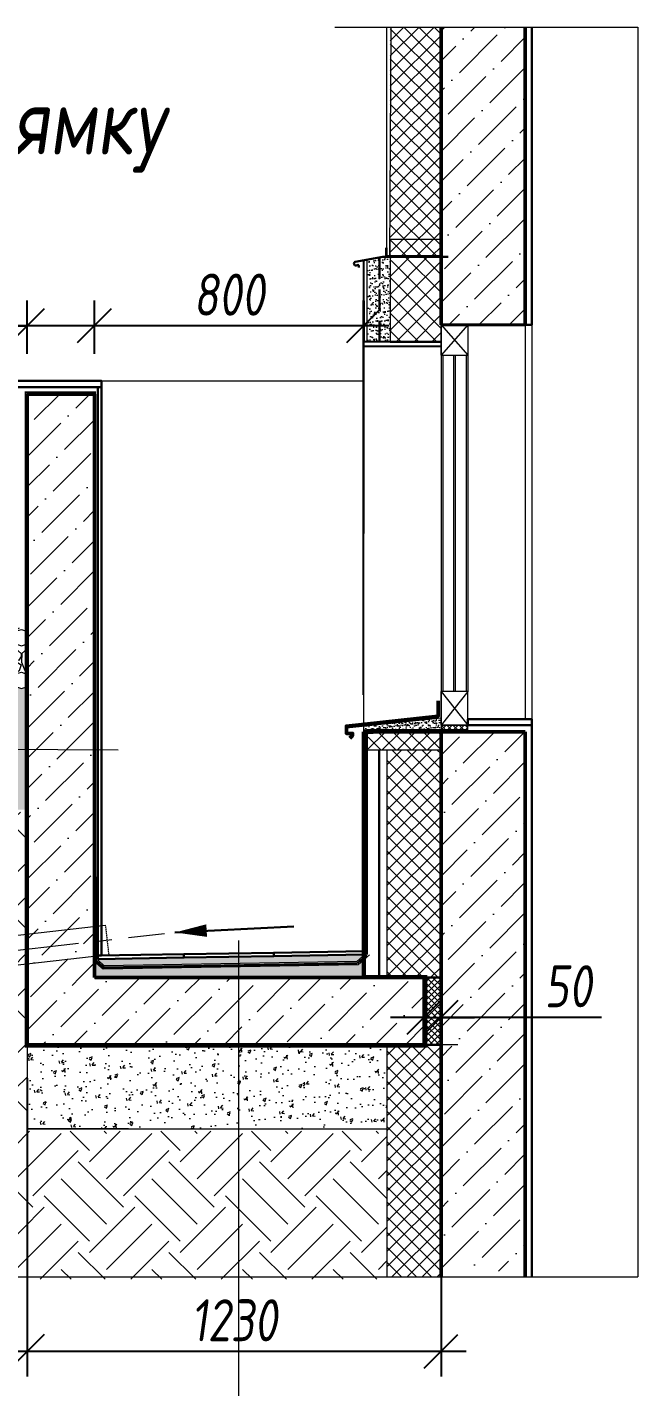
# Model space of a CAD drawing. Header units: millimetres. Extents: x -4447806 to 13389969, y -2188499 to 852203.
# Drawn here: x 3628124 to 3629940, y -650143 to -646098 of the extents above; entities that cross this region are included whole.
import ezdxf
from ezdxf import colors
from ezdxf.entities.mleader import LeaderData, LeaderLine
from ezdxf.math import Vec2, Vec3

# ---------------------------------------------------------------- set-up
doc = ezdxf.new("R2010")
doc.units = ezdxf.units.MM
for name, pattern in [('CENTER', [2, 1.25, -0.25, 0.25, -0.25]), ('DASHED', [19.05, 12.7, -6.35]), ('HIDDEN', [6, 4, -2]), ('HIDDEN2', [4.7625, 3.175, -1.5875])]:
    doc.linetypes.add(name, pattern=pattern)
for name, color, linetype, lineweight in [('+АР_Стены внутренние', 250, 'Continuous', 18), ('_Гранит', 5, 'Continuous', 9), ('uchastok_Ном_пера__1', 7, 'Continuous', 13), ('А-Гидроизоляция', 152, 'Continuous', 5), ('А-отделка', 154, 'Continuous', 13), ('А-слив', 4, 'Continuous', 9), ('А-утеплитель', 63, 'Continuous', 5), ('А-Штрих_стяжка', 8, 'Continuous', 9), ('АР_ЖБ', 251, 'Continuous', 50), ('АР_ЖБ стены', 250, 'Continuous', 50), ('АР_Лестница', 7, 'Continuous', 30), ('АР_Лестницы', 250, 'Continuous', 15), ('АР_Навесной фасад', 147, 'Continuous', 5), ('АР_Оси', 195, 'Continuous', 9), ('АР_Оси_Разм', 7, 'Continuous', 15), ('АР_Перегородки кирпич', 244, 'Continuous', 30), ('АР_Размеры', 175, 'Continuous', 9), ('АР_Текст', 250, 'Continuous', 5), ('АР_Тонкие', 250, 'Continuous', 5), ('АР_Утеплитель', 250, 'Continuous', 9), ('АР_Штриховка', 252, 'Continuous', 0), ('АР_Штриховка монолит', 250, 'Continuous', 9), ('АР_Штукатурка', 155, 'Continuous', 30), ('МОНОЛИТ', 7, 'Continuous', 40), ('Нвдписи', 164, 'Continuous', 18), ('Окна', 153, 'Continuous', 9), ('Стены', 140, 'Continuous', 40), ('Штриховка монолита', 252, 'Continuous', 5)]:
    doc.layers.add(name, color=color, linetype=linetype, lineweight=lineweight)
for name, color, linetype in [('PROFILE', 7, 'Continuous'), ('UTEPLITEL', 30, 'Continuous'), ('АР_Фасад', 251, 'Continuous')]:
    doc.layers.add(name, color=color, linetype=linetype)
doc.styles.add('GOST 2.304', font='CS_Gost2304.shx')
doc.styles.add('Архитект', font='isocpeur.ttf', dxfattribs={"width": 0.8, "oblique": 8})
doc.styles.add('Архитектурный размер', font='isocpeur.ttf', dxfattribs={"width": 0.8, "oblique": 8})
doc.dimstyles.new('KK 100', dxfattribs={"dimscale": 100, "dimtxt": 3, "dimasz": 2, "dimexe": 1.5, "dimexo": 2, "dimtad": 1, "dimdec": 0, "dimtxsty": 'GOST 2.304', "dimblk": 'OBLIQUE', "dimcen": 2.5, "dimdle": 1.5, "dimadec": 0, "dimazin": 0, "dimtfac": 1, "dimtdec": 0, "dimtmove": 0, "dimatfit": 3, "dimarcsym": 0})
pattern_1 = [(45, (-1487075.815, -1453938.936), (33.67596045, 123.4785217), [158.75, -31.75, 0, -31.75])]
pattern_2 = [(45, (3413692.935, -452360.825), (33.67596, 123.478522), [158.75, -31.75, 0, -31.75])]

# ---------------------------------------------------------------- blocks, each defined once
blk = doc.blocks.new('_Oblique')
at = {"color": 0, "linetype": 'ByBlock', "lineweight": -2}
blk.add_line((-0.5, -0.5), (0.5, 0.5), dxfattribs=at)
blk = doc.blocks.new('*D1020')
at = {"layer": 'Defpoints', "color": 0, "lineweight": 5, "transparency": 16777216}
for p in [(3629304.6, -649043.7, 80391.6), (3629354.9, -649043.7, 80391.6), (3629354.9, -649043.7)]:
    blk.add_point(p, dxfattribs=at)
at = {"layer": 'АР_Оси_Разм', "color": 0, "lineweight": -2, "transparency": 16777216}
for p, q in [((3629304.6, -648943.7), (3629304.6, -648968.7)), ((3629354.9, -648943.7), (3629354.9, -648968.7)), ((3629304.6, -649043.7), (3629204.6, -649043.7)), ((3629304.6, -649043.7), (3629354.9, -649043.7)), ((3629304.6, -649043.7), (3629354.9, -649043.7)), ((3629354.9, -649043.7), (3629454.9, -649043.7)), ((3629831.9, -649043.7), (3629354.9, -649043.7))]:
    blk.add_line(p, q, dxfattribs=at)
at = {"layer": 'АР_Оси_Разм', "color": 0, "lineweight": -2, "transparency": 16777216, "xscale": 100, "yscale": 100, "zscale": 100}
blk.add_blockref('_Oblique', (3629304.6, -649043.7), dxfattribs=at)
at = {"layer": 'АР_Оси_Разм', "color": 0, "lineweight": -2, "transparency": 16777216, "xscale": 100, "yscale": 100, "zscale": 100, "rotation": 180}
blk.add_blockref('_Oblique', (3629354.9, -649043.7), dxfattribs=at)
at = {"layer": 'АР_Оси_Разм', "color": 0, "lineweight": 9, "transparency": 16777216, "insert": (3629733.1, -648951.2), "char_height": 125, "attachment_point": 5, "style": 'Архитектурный размер', "bg_fill": 3, "box_fill_scale": 1.1, "bg_fill_color": 256, "bg_fill_true_color": 13158600, "bg_fill_transparency": 0}
blk.add_mtext('50', dxfattribs=at)
blk = doc.blocks.new('*D1021')
at = {"layer": 'Defpoints', "color": 0, "lineweight": 5, "transparency": 16777216}
for p in [(3628124.4, -649125, 80391.6), (3629354.9, -649228.4, 80816.8), (3628124.4, -650037.6)]:
    blk.add_point(p, dxfattribs=at)
at = {"layer": 'АР_Оси_Разм', "color": 0, "lineweight": -2, "transparency": 16777216}
for p, q in [((3628124.4, -649225), (3628124.4, -650112.6)), ((3629354.9, -649328.4), (3629354.9, -650112.6)), ((3629429.9, -650037.6), (3628049.4, -650037.6))]:
    blk.add_line(p, q, dxfattribs=at)
at = {"layer": 'АР_Оси_Разм', "color": 0, "lineweight": -2, "transparency": 16777216, "xscale": 100, "yscale": 100, "zscale": 100, "rotation": 180}
blk.add_blockref('_Oblique', (3628124.4, -650037.6), dxfattribs=at)
at = {"layer": 'АР_Оси_Разм', "color": 0, "lineweight": -2, "transparency": 16777216, "xscale": 100, "yscale": 100, "zscale": 100}
blk.add_blockref('_Oblique', (3629354.9, -650037.6), dxfattribs=at)
at = {"layer": 'АР_Оси_Разм', "color": 0, "lineweight": 9, "transparency": 16777216, "insert": (3628739.7, -649945.1), "char_height": 125, "attachment_point": 5, "style": 'Архитектурный размер', "bg_fill": 3, "box_fill_scale": 1.1, "bg_fill_color": 256, "bg_fill_true_color": 13158600, "bg_fill_transparency": 0}
blk.add_mtext('1230', dxfattribs=at)
blk = doc.blocks.new('*D1022')
at = {"layer": 'Defpoints', "color": 0, "lineweight": 5, "transparency": 16777216}
for p in [(3628324.4, -646986), (3628324.4, -647094.3, 80391.6), (3629124.9, -648184, 80391.6)]:
    blk.add_point(p, dxfattribs=at)
at = {"layer": 'АР_Оси_Разм', "color": 0, "lineweight": -2, "transparency": 16777216}
for p, q in [((3628324.4, -646994.3), (3628324.4, -646911)), ((3629124.9, -648084), (3629124.9, -646911)), ((3629199.9, -646986), (3628249.4, -646986))]:
    blk.add_line(p, q, dxfattribs=at)
at = {"layer": 'АР_Оси_Разм', "color": 0, "lineweight": -2, "transparency": 16777216, "xscale": 100, "yscale": 100, "zscale": 100, "rotation": 180}
blk.add_blockref('_Oblique', (3628324.4, -646986), dxfattribs=at)
at = {"layer": 'АР_Оси_Разм', "color": 0, "lineweight": -2, "transparency": 16777216, "xscale": 100, "yscale": 100, "zscale": 100}
blk.add_blockref('_Oblique', (3629124.9, -646986), dxfattribs=at)
at = {"layer": 'АР_Оси_Разм', "color": 0, "lineweight": 9, "transparency": 16777216, "insert": (3628724.7, -646893.5), "char_height": 125, "attachment_point": 5, "style": 'Архитектурный размер', "bg_fill": 3, "box_fill_scale": 1.1, "bg_fill_color": 256, "bg_fill_true_color": 13158600, "bg_fill_transparency": 0}
blk.add_mtext('800', dxfattribs=at)
blk = doc.blocks.new('*D1023')
at = {"layer": 'Defpoints', "color": 0, "lineweight": 5, "transparency": 16777216}
for p in [(3628124.4, -646986), (3628124.4, -647169.2, 80391.6), (3628324.4, -647169.2, 80391.6)]:
    blk.add_point(p, dxfattribs=at)
at = {"layer": 'АР_Оси_Разм', "color": 0, "lineweight": -2, "transparency": 16777216}
for p, q in [((3628124.4, -647069.2), (3628124.4, -646911)), ((3628324.4, -647069.2), (3628324.4, -646911)), ((3627650.3, -646986), (3628124.4, -646986)), ((3628399.4, -646986), (3628049.4, -646986))]:
    blk.add_line(p, q, dxfattribs=at)
at = {"layer": 'АР_Оси_Разм', "color": 0, "lineweight": -2, "transparency": 16777216, "xscale": 100, "yscale": 100, "zscale": 100, "rotation": 180}
blk.add_blockref('_Oblique', (3628124.4, -646986), dxfattribs=at)
at = {"layer": 'АР_Оси_Разм', "color": 0, "lineweight": -2, "transparency": 16777216, "xscale": 100, "yscale": 100, "zscale": 100}
blk.add_blockref('_Oblique', (3628324.4, -646986), dxfattribs=at)
at = {"layer": 'АР_Оси_Разм', "color": 0, "lineweight": 9, "transparency": 16777216, "insert": (3627784.1, -646893.5), "char_height": 125, "attachment_point": 5, "style": 'Архитектурный размер', "bg_fill": 3, "box_fill_scale": 1.1, "bg_fill_color": 256, "bg_fill_true_color": 13158600, "bg_fill_transparency": 0}
blk.add_mtext('200', dxfattribs=at)
blk = doc.blocks.new('A$C404977ca')
at = {"layer": 'Нвдписи'}
blk.add_line((70.1, 676, 0), (-2064.9, 687.3, -80391.6), dxfattribs=at)
at = {"layer": 'Нвдписи', "ltscale": 100}
blk.add_line((429.6, -4042.3, -80391.6), (429.6, 110, -80391.6), dxfattribs=at)

msp = doc.modelspace()

# ---------------------------------------------------------------- hatches: boundary and pattern name
at = {"layer": 'А-утеплитель'}
h = msp.add_hatch(dxfattribs=at)
h.set_pattern_fill('ANSI37', color=0, scale=4, style=0)
h.set_pattern_definition([(45, (-1487075.815, -1453522.136), (-8.98025612, 8.98025612), []), (135, (-1487075.815, -1453522.136), (-8.98025612, -8.98025612), [])])
h.paths.add_polyline_path([(3629434.89, -648173.999), (3629354.89, -648173.998), (3629354.212, -648193.998), (3629434.89, -648193.998)])
h = msp.add_hatch(dxfattribs=at)
h.set_pattern_fill('ANSI37', color=0, scale=4, style=0)
h.set_pattern_definition([(45, (-1487075.815, -1453938.936), (-8.98025612, 8.98025612), []), (135, (-1487075.815, -1453938.936), (-8.98025612, -8.98025612), [])])
h.paths.add_polyline_path([(3629354.89, -648925.261), (3629304.63, -648925.261), (3629304.63, -649125.04), (3629354.89, -649125.04)])
at = {"layer": 'А-Штрих_стяжка'}
h = msp.add_hatch(dxfattribs=at)
h.set_pattern_fill('AR-SAND', color=256, scale=0.3, style=0)
h.set_pattern_definition([(37.5, (-1487075.815, -1453522.136), (-0.48000939, 14.68239712), [0, -11.5824, 0, -12.954, 0, -12.3825]), (7.5, (-1487075.815, -1453522.136), (13.485698494, 21.50475302), [0, -6.2484, 0, -10.4394, 0, -4.0005]), (327.5, (-1487085.187, -1453522.136), (23.729771107, 0.04311554), [0, -3.81, 0, -13.716, 0, -17.907]), (317.5, (-1487085.187, -1453522.136), (22.906693574, 6.6878797), [0, -1.905, 0, -8.9916, 0, -10.287])])
h.paths.add_polyline_path([(3629354.89, -648173.998), (3629354.89, -648153.011), (3629124.89, -648176.67), (3629124.89, -648193.998), (3629354.89, -648193.998)])
h = msp.add_hatch(dxfattribs=at)
h.set_pattern_fill('AR-SAND', color=256, scale=0.3, style=0)
h.set_pattern_definition([(37.5, (3019462.034, -760254.528), (-0.4800094, 14.68239712), [0, -11.5824, 0, -12.954, 0, -12.3825]), (7.5, (3019462.034, -760254.528), (13.4856985, 21.504753), [0, -6.2484, 0, -10.4394, 0, -4.0005]), (327.5, (3019452.661, -760254.528), (23.7297711, 0.04311554), [0, -3.81, 0, -13.716, 0, -17.907]), (317.5, (3019452.661, -760254.528), (22.9066936, 6.6878797), [0, -1.905, 0, -8.9916, 0, -10.287])])
h.paths.add_polyline_path([(3628324.449, -648870.237), (3629124.802, -648857.644), (3629124.802, -648925.252), (3628324.449, -648925.04)])
at = {"layer": 'АР_Перегородки кирпич', "lineweight": 0, "ltscale": 100, "true_color": 0x000000, "transparency": 33554610}
h = msp.add_hatch(dxfattribs=at)
h.set_pattern_fill('GRAVEL', color=18, scale=5)
h.set_pattern_definition([(228.0127875, (2808285.958, -998180.696), (-1016.00000008, -1142.99999993), [17.086072, -1691.524182]), (184.969741, (2808274.528, -998193.396), (1523.999999397, 127.000007235), [29.320236, -2902.702445]), (132.5104471, (2808245.318, -998195.936), (1270.000000536, -1396.99999951), [20.674076, -2046.73614]), (267.273689, (2808195.788, -998227.686), (127.000000266, 2539.999999987), [26.700226, -2643.321871]), (292.8336542, (2808194.518, -998254.356), (-635.000000053, 1523.999999978), [26.181685, -2591.990387]), (357.273689, (2808204.678, -998278.486), (-2539.999999987, 127.000000266), [26.700226, -2643.321871]), (37.69424047, (2808231.348, -998279.7558), (-1650.999999927, -1270.000000095), [35.309683, -3495.655766]), (72.2553284, (2808259.288, -998258.1658), (889.00000024, 2793.999999924), [33.335976, -3300.26283]), (121.4295656, (2808269.448, -998226.416), (-1016.000000144, 1650.99999991), [26.79065, -2652.277285]), (175.2363583, (2808255.478, -998203.556), (1396.99999998, -127.00000022), [30.585664, -1498.696847]), (222.3974378, (2808224.998, -998201.0158), (-1523.999999951, -1397.000000053), [39.553896, -3915.838626]), (138.8140748, (2808321.518, -998228.956), (-888.99999995, 762.00000006), [13.500227, -1336.528291]), (171.4692344, (2808311.358, -998220.066), (1651.000000044, -253.99999971), [25.684099, -2542.73195]), (225, (2808285.96, -998216.26), (-2e-14, -127), [17.960467, -161.644655]), (203.1985905, (2808277.068, -998201.016), (635.00000002, 253.99999996), [9.672066, -957.531118]), (291.8014095, (2808268.178, -998204.826), (-127, 381), [13.678281, -670.23765]), (30.9637565, (2808273.258, -998217.526), (381, 254), [22.215983, -718.314908]), (161.565051, (2808292.31, -998206.096), (254, -127), [16.064357, -385.544906]), (16.3895403, (2808194.518, -998204.826), (1270, 381), [22.5044, -2227.941334]), (70.3461759, (2808216.108, -998198.476), (-508.00000005, -1396.99999998), [18.879947, -1869.110784]), (293.1985905, (2808292.308, -998180.696), (-253.99999996, 635.00000002), [19.344005, -947.85918]), (343.6104597, (2808299.928, -998198.476), (-1270.000000027, 380.99999991), [22.5044, -2227.941334]), (339.4439548, (2808194.518, -998283.566), (-635, 254), [21.70176, -1063.386716]), (294.7751406, (2808214.838, -998291.186), (-635.00000076, 1396.99999966), [18.183606, -1800.179669]), (66.8014095, (2808293.578, -998307.696), (253.99999996, 635.00000002), [19.344005, -947.85918]), (17.3540246, (2808301.198, -998289.916), (-1650.99999997, -508.000000107), [21.289137, -2107.618799]), (69.4439548, (2808231.348, -998307.696), (-254, -635), [10.85088, -1074.237596]), (101.3099325, (2808285.958, -998307.696), (-127, 508), [6.47573, -641.099748]), (165.9637565, (2808284.688, -998301.346), (381, -127), [26.181685, -497.45273]), (186.009006, (2808259.288, -998294.996), (1269.999999993, 127.000000066), [24.26335, -2402.068243]), (303.6900675, (2808273.258, -998228.956), (-127, 254), [18.316194, -439.588818]), (353.1572266, (2808283.418, -998244.196), (2159.000000013, -253.999999887), [31.977838, -3165.800453]), (60.9453959, (2808315.168, -998248.006), (-508.00000001, -889), [13.075412, -1294.469616]), (90, (2808321.52, -998236.58), (-127, 127), [7.62, -119.38]), (120.2564372, (2808256.748, -998291.186), (507.99999994, -889.00000004), [17.643348, -1746.697039]), (48.0127875, (2808247.858, -998275.946), (1016.00000008, 1142.99999993), [34.172144, -1674.43811]), (0, (2808270.72, -998250.55), (127, 127), [33.02, -93.98]), (325.3048465, (2808303.738, -998250.546), (1270.00000048, -888.99999931), [20.080478, -1987.965836]), (254.054604, (2808320.248, -998261.976), (-127, -508), [18.491454, -906.082502]), (207.64597536, (2808315.168, -998279.756), (-2413.00000009, -1269.99999983), [30.107255, -2980.623221]), (175.42607874, (2808288.498, -998293.726), (-1651, 127), [31.851473, -3153.292323])])
h.paths.add_polyline_path([(3628126.035, -648065.236), (3627334.389, -648065.633), (3626990.27, -648069.923), (3626379.721, -648075.383), (3626379.721, -647895.716), (3627066.383, -647885.703), (3628124.447, -647885.959)])
at = {"layer": 'АР_Тонкие', "true_color": 0x000000}
h = msp.add_hatch(dxfattribs=at)
h.set_pattern_fill('AR-SAND', color=18, scale=20)
h.set_pattern_definition([(37.5, (3117414.334, -938167.76), (-1.2598672, 38.5364754), [0, -30.4, 0, -34, 0, -32.5]), (7.5, (3117414.334, -938167.76), (35.395534, 56.4429213), [0, -16.4, 0, -27.4, 0, -10.5]), (327.5, (3117389.734, -938167.76), (62.2828372, 0.113181), [0, -10, 0, -36, 0, -47]), (317.5, (3117389.734, -938167.76), (60.122532, 17.5535113), [0, -5, 0, -23.6, 0, -27])])
h.paths.add_polyline_path([(3628124.664, -648425.741), (3626931.164, -648425.206), (3626931.164, -648425.744), (3626379.705, -648425.744), (3626379.737, -648065.337), (3628124.229, -648065.196)])
at = {"layer": 'АР_Утеплитель'}
h = msp.add_hatch(dxfattribs=at)
h.set_pattern_fill('ANSI37', color=256, scale=10, angle=270)
h.set_pattern_definition([(315, (-1487076.813, -1453737.316), (22.4506403, 22.4506403), []), (45, (-1487076.813, -1453737.316), (-22.4506403, 22.4506403), [])])
h.paths.add_polyline_path([(3629354.89, -646097.788), (3629354.89, -646778.138), (3629203.892, -646778.138), (3629203.892, -646097.788)])
at = {"layer": 'АР_Штриховка', "lineweight": 0, "true_color": 0x000000, "transparency": 33554559}
h = msp.add_hatch(dxfattribs=at)
h.set_pattern_fill('ANSI36', color=18, scale=20)
h.set_pattern_definition(pattern_2)
h.paths.add_polyline_path([(3629606.528, -646097.788), (3629355.888, -646097.788), (3629354.89, -646983.758), (3629605.53, -646983.758)])
at = {"layer": 'АР_Штриховка монолит', "ltscale": 0.5, "transparency": 33554559}
h = msp.add_hatch(dxfattribs=at)
h.set_pattern_fill('ANSI36', color=252, scale=20)
h.set_pattern_definition(pattern_1)
h.paths.add_polyline_path([(3628324.447, -647189.154), (3628124.451, -647189.154), (3628124.449, -648925.263), (3628324.449, -648925.263)])
h = msp.add_hatch(dxfattribs=at)
h.set_pattern_fill('ANSI36', color=252, scale=20)
h.set_pattern_definition(pattern_1)
h.paths.add_polyline_path([(3629304.63, -648925.261), (3628124.449, -648925.263), (3628124.449, -649125.04), (3629304.63, -649125.04)])

# ---------------------------------------------------------------- linework, layer by layer
at = {"layer": 'PROFILE', "color": 0}
for p, q in [((3629191.814, -646779.138, 160783.161), (3629191.814, -646754.138, 160783.161)), ((3629216.814, -646779.138, 160783.161), (3629191.814, -646779.138, 160783.161)), ((3629192.814, -646754.138, 160783.161), (3629192.814, -646778.138, 160783.161)), ((3629192.814, -646778.138, 160783.161), (3629216.814, -646778.138, 160783.161))]:
    msp.add_line(p, q, dxfattribs=at)
at = {"layer": 'uchastok_Ном_пера__1', "linetype": 'Continuous'}
for p, q in [((3629203.892, -646778.138, 160783.161), (3629203.892, -647033.691, 130574.581)), ((3629605.53, -646983.758), (3629605.53, -648156.934)), ((3629124.89, -648176.799, 80391.58), (3629124.89, -648193.998, 80391.58))]:
    msp.add_line(p, q, dxfattribs=at)
at = {"layer": 'UTEPLITEL', "color": 8, "lineweight": 9, "elevation": 160783.161}
msp.add_lwpolyline([(3629354.89, -646728.138), (3629354.89, -646778.138), (3629203.892, -646778.138), (3629203.892, -646728.138)], close=True, dxfattribs=at)
at = {"layer": 'А-Гидроизоляция', "linetype": 'DASHED', "const_width": 6, "elevation": 80391.58}
for points in [[(3628329.449, -648875.476), (3628329.449, -648625.04)], [(3629106.24, -648882.906), (3628352.053, -648895.435), (3628329.449, -648875.476)], [(3629106.24, -648882.906), (3629134.059, -648858.342)]]:
    msp.add_lwpolyline(points, dxfattribs=at)
at = {"layer": 'А-отделка', "lineweight": 30}
for p, q in [((3628334.893, -648480.365, 80391.58), (3628334.889, -648860.186, 80391.58)), ((3628334.889, -648860.186, 80391.58), (3628344.899, -648860.019, 80391.58))]:
    msp.add_line(p, q, dxfattribs=at)
at = {"layer": 'А-отделка', "lineweight": 30, "elevation": 80391.58}
for points in [[(3629125.049, -648847.029), (3628857.581, -648851.472), (3628857.747, -648861.471), (3629125.215, -648857.027)], [(3628590.113, -648855.915), (3628334.889, -648860.186), (3628334.888, -648870.188), (3628590.279, -648865.914)], [(3628857.581, -648851.472), (3628590.113, -648855.915), (3628590.279, -648865.914), (3628857.747, -648861.471)]]:
    msp.add_lwpolyline(points, close=True, dxfattribs=at)
at = {"layer": 'А-слив', "linetype": 'HIDDEN', "lineweight": 20}
msp.add_line((3628356.724, -648769.355, 80391.58), (3628366.882, -648857.774, 80391.58), dxfattribs=at)
at = {"layer": 'А-утеплитель', "color": 0}
msp.add_lwpolyline([(3629434.89, -648173.999), (3629354.89, -648173.999), (3629354.89, -648193.998), (3629434.89, -648193.998)], close=True, dxfattribs=at)
at = {"layer": 'А-Штрих_стяжка'}
msp.add_line((3629130.47, -648854.697, 80391.58), (3629130.47, -648837.225, 80391.58), dxfattribs=at)
at = {"layer": 'А-Штрих_стяжка', "elevation": 80391.58}
for points in [[(3628350.055, -648900.196), (3628323.932, -648877.13)], [(3628334.448, -648855.14), (3628334.448, -648873.075)], [(3629104.461, -648877.662), (3628353.766, -648890.133), (3628334.448, -648873.075)], [(3629108.315, -648887.6), (3628350.055, -648900.196)], [(3629104.526, -648877.604), (3629130.47, -648854.697)], [(3629108.238, -648887.667), (3629142.021, -648857.837)]]:
    msp.add_lwpolyline(points, dxfattribs=at)
at = {"layer": 'АР_ЖБ'}
for p, q in [((3629354.89, -646983.758, 80391.58), (3629354.89, -646097.788, 80391.58)), ((3629605.53, -646983.758, 80391.58), (3629605.53, -646097.788, 80391.58)), ((3629124.89, -648925.04, 80391.58), (3629124.89, -648193.998, 80391.58)), ((3629605.53, -649815.43, 81058.063), (3629605.53, -648193.998, 80391.58))]:
    msp.add_line(p, q, dxfattribs=at)
at = {"layer": 'АР_ЖБ', "elevation": 80391.58}
for points in [[(3628124.449, -648954.72), (3628124.443, -647189.154)], [(3628124.449, -647189.154), (3628324.449, -647189.154), (3628324.449, -648925.04)], [(3628325.465, -648925.04), (3629304.63, -648925.04), (3629304.63, -649125.04), (3628124.449, -649125.04), (3628124.449, -648948.477)]]:
    msp.add_lwpolyline(points, dxfattribs=at)
at = {"layer": 'АР_ЖБ', "lineweight": 18, "elevation": 80391.58}
for points in [[(3628124.449, -648948.477), (3628124.449, -648920.021)], [(3628324.449, -648896.583), (3628324.449, -648925.04), (3628325.465, -648925.04)]]:
    msp.add_lwpolyline(points, dxfattribs=at)
at = {"layer": 'АР_ЖБ стены', "lineweight": 30}
msp.add_line((3629304.63, -649125.04, 22539.795), (3629354.89, -649125.04, 22539.795), dxfattribs=at)
at = {"layer": 'АР_Лестница', "ltscale": 50}
msp.add_lwpolyline([(3628658.077, -648785.628, 37.5, 0, 0), (3628563.858, -648791.119, 0, 0, 0)], format="xyseb", dxfattribs=at)
at = {"layer": 'АР_Лестница', "ltscale": 10}
msp.add_lwpolyline([(3628917.446, -648773.354), (3628563.858, -648791.119)], dxfattribs=at)
at = {"layer": 'АР_Лестницы', "color": 18, "linetype": 'HIDDEN2', "lineweight": 30, "ltscale": 1000, "true_color": 0x000000}
msp.add_line((3629171.355, -648248.081, 80391.58), (3629171.355, -648920.76, 2298.22), dxfattribs=at)
at = {"layer": 'АР_Оси', "linetype": 'CENTER', "ltscale": 200, "elevation": 80391.58}
msp.add_lwpolyline([(3627233.623, -648943.176), (3628532.683, -648793.982)], dxfattribs=at)
at = {"layer": 'АР_Тонкие', "color": 18, "true_color": 0x000000}
for p, q in [((3629039.006, -646097.788), (3629940.021, -646097.788)), ((3629940.021, -646097.788), (3629940.021, -649815.43, 81058.063)), ((3627363.259, -648883.49, 80391.58), (3628356.724, -648769.355, 80391.58)), ((3628366.882, -648857.774, 80391.58), (3627373.417, -648971.909, 80391.58))]:
    msp.add_line(p, q, dxfattribs=at)
at = {"layer": 'АР_Фасад', "color": 204, "linetype": 'ByBlock', "lineweight": 5, "true_color": 0x6b008f}
msp.add_line((3629193.892, -646782.138, 160783.161), (3629353.892, -646781.138), dxfattribs=at)
at = {"layer": 'АР_Штукатурка', "lineweight": 30}
msp.add_line((3629605.53, -646983.758, -80391.58), (3629624.934, -646983.758, -80391.58), dxfattribs=at)
msp.add_lwpolyline([(3629625.026, -646097.788), (3629625.009, -646983.758)], dxfattribs=at)
at = {"layer": 'АР_Штукатурка', "lineweight": 5}
msp.add_lwpolyline([(3629625.009, -646983.758), (3629624.934, -648156.934)], dxfattribs=at)
at = {"layer": 'АР_Штукатурка', "lineweight": 30}
msp.add_lwpolyline([(3629434.89, -648156.934), (3629624.868, -648156.934), (3629624.868, -648173.999), (3629434.89, -648173.999)], close=True, dxfattribs=at)
at = {"layer": 'МОНОЛИТ', "linetype": 'Continuous'}
for p, q in [((3629354.89, -646983.758, -80391.58), (3629605.53, -646983.758, -80391.58)), ((3628324.449, -648925.04, 80391.58), (3629124.89, -648925.04, 80391.58))]:
    msp.add_line(p, q, dxfattribs=at)
at = {"layer": 'Нвдписи'}
msp.add_line((3628394.541, -648249.051, 80391.629), (3626259.57, -648237.77), dxfattribs=at)
at = {"layer": 'Окна', "color": 0}
for p, q in [((3629193.892, -646782.138, 160783.161), (3629193.892, -646097.788, 160783.161)), ((3629202.999, -646779.138, 90293.117), (3629206.691, -646097.788, 123263.561)), ((3629354.89, -647073.758, 80391.58), (3629434.89, -647073.758, 80391.58))]:
    msp.add_line(p, q, dxfattribs=at)
for points in [[(3629354.89, -646097.788), (3629354.89, -648073.999)], [(3629434.89, -646983.758), (3629434.89, -648073.999)], [(3629359.89, -647073.758), (3629359.89, -648073.999)], [(3629392.39, -647073.758), (3629392.39, -648073.999)], [(3629397.39, -647073.758), (3629397.39, -648073.999)], [(3629429.89, -647073.758), (3629429.89, -648073.999)], [(3629434.89, -648073.999), (3629354.89, -648173.999), (3629354.89, -648073.999), (3629434.89, -648173.999)]]:
    msp.add_lwpolyline(points, dxfattribs=at)
at = {"layer": 'Окна', "color": 0, "elevation": 80391.58}
msp.add_lwpolyline([(3629434.89, -646983.758), (3629354.89, -647073.758), (3629354.89, -646983.758), (3629434.89, -647073.758)], dxfattribs=at)
at = {"layer": 'Окна', "color": 0}
msp.add_lwpolyline([(3629354.89, -648073.999), (3629354.89, -648173.999), (3629434.89, -648173.999), (3629434.89, -648073.999), (3629354.89, -648073.999)], close=True, dxfattribs=at)

# ---------------------------------------------------------------- texts
at = {"layer": 'АР_Текст', "color": 18, "lineweight": 13, "true_color": 0x000000, "insert": (3627500.154, -646403.797), "char_height": 200, "width": 3119.9834, "attachment_point": 5, "line_spacing_factor": 0.72, "style": 'Архитект'}
msp.add_mtext('Cечение по приямку', dxfattribs=at)

# ---------------------------------------------------------------- next in the draw order: dimensions: what is measured, and where the dimension line sits
at = {"layer": 'АР_Оси_Разм', "color": 18, "lineweight": 9, "true_color": 0x000000}
for base, p1, p2, picture, middle in [((3628324.449, -646985.984), (3629124.89, -648183.998, 80391.58), (3628324.449, -647094.282, 80391.58), '*D1022', (3628724.67, -646985.984)), ((3629354.89, -649043.749), (3629304.63, -649043.749, 80391.58), (3629354.89, -649043.749, 80391.58), '*D1020', (3629733.122, -649098.757))]:
    dim = msp.add_linear_dim(base=base, p1=p1, p2=p2, dimstyle='KK 100', override={"dimtxt": 1.25, "dimasz": 1, "dimexe": 0.75, "dimexo": 1, "dimgap": 0.3, "dimtxsty": 'Архитектурный размер', "dimdle": 0.75, "dimtmove": 1, "dimtfill": 1}, dxfattribs=at)
    dim.commit()
    dim.dimension.update_dxf_attribs({"geometry": picture, "text_midpoint": middle, "dimtype": 160})
dim = msp.add_linear_dim(base=(3628124.449, -650037.619), p1=(3629354.89, -649228.394, 80816.765), p2=(3628124.449, -649125.044, 80391.58), dimstyle='KK 100', override={"dimtxt": 1.25, "dimasz": 1, "dimexe": 0.75, "dimexo": 1, "dimgap": 0.3, "dimtxsty": 'Архитектурный размер', "dimdle": 0.75, "dimtmove": 1, "dimtfill": 1}, dxfattribs=at)
dim.commit()
dim.dimension.update_dxf_attribs({"geometry": '*D1021', "text_midpoint": (3628739.67, -649945.119)})

# ---------------------------------------------------------------- next in the draw order: hatches: boundary and pattern name
at = {"layer": 'АР_Навесной фасад', "ltscale": 50, "true_color": 0x000000}
h = msp.add_hatch(dxfattribs=at)
h.set_pattern_fill('ANSI37', color=18, scale=300)
h.set_pattern_definition([(45, (3118653.53, -938151.27), (-26.5165043, 26.5165043), []), (135, (3118653.53, -938151.27), (-26.5165043, -26.5165043), [])])
h.paths.add_polyline_path([(3629354.89, -647033.691), (3629203.892, -647033.691), (3629206.651, -646780.848), (3629356.651, -646781.219)])
at = {"layer": 'АР_Перегородки кирпич', "lineweight": 0, "ltscale": 500, "true_color": 0x000000, "transparency": 33554610}
h = msp.add_hatch(dxfattribs=at)
h.set_pattern_fill('EARTH', color=18, scale=30, angle=45)
h.set_pattern_definition([(45, (3413692.93, -452368.39), (0, 269.40768), [190.5, -190.5]), (45, (3413642.42, -452317.87), (0, 269.40768), [190.5, -190.5]), (45, (3413591.9, -452267.36), (0, 269.40768), [190.5, -190.5]), (135, (3413591.9, -452233.68), (-269.40768, 0), [190.5, -190.5]), (135, (3413642.42, -452183.17), (-269.40768, 0), [190.5, -190.5]), (135, (3413692.93, -452132.66), (-269.40768, 0), [190.5, -190.5])])
h.paths.add_polyline_path([(3627527.261, -649043.858), (3627469.273, -649157.153), (3627318.747, -649220.012), (3627114.55, -649251.37), (3626910.69, -649209.093), (3626762.397, -649126.038), (3626686.991, -649038.761), (3626670.879, -648960.856), (3626672.981, -648932.199), (3626720.867, -648829.948), (3626877.878, -648745.205), (3627041.682, -648708.922), (3627247.453, -648709.454), (3627392.357, -648757.59), (3627483.991, -648847.161), (3627505.385, -648899.385)])
h.paths.add_polyline_path([(3626379.721, -649822.485), (3626379.721, -648432.801), (3628119.449, -648433.309), (3628124.449, -649382.603), (3629194.853, -649382.603), (3629194.589, -649822.993)])
at = {"layer": 'АР_Тонкие', "true_color": 0x000000}
h = msp.add_hatch(dxfattribs=at)
h.set_pattern_fill('AR-SAND', color=18, scale=10)
h.set_pattern_definition([(37.5, (3118498.743, -937906.088), (-0.6299336, 19.2682377), [0, -15.2, 0, -17, 0, -16.25]), (7.5, (3118498.743, -937906.088), (17.697767, 28.2214607), [0, -8.2, 0, -13.7, 0, -5.25]), (327.5, (3118486.443, -937906.088), (31.1414186, 0.05659054), [0, -5, 0, -18, 0, -23.5]), (317.5, (3118486.443, -937906.088), (30.061266, 8.7767556), [0, -2.5, 0, -11.8, 0, -13.5])])
h.paths.add_polyline_path([(3629134.911, -646789.62), (3629137.358, -647033.822), (3629206.361, -647033.694), (3629203.913, -646780.765)])
at = {"layer": 'АР_Утеплитель'}
h = msp.add_hatch(dxfattribs=at)
h.set_pattern_fill('ANSI37', color=256, scale=10, angle=270)
h.set_pattern_definition([(315, (-1487075.815, -1453622.136), (22.4506403, 22.4506403), []), (45, (-1487075.815, -1453622.136), (-22.4506403, 22.4506403), [])])
h.paths.add_polyline_path([(3629355.888, -648248.081), (3629355.888, -648198.081), (3629138.303, -648198.081), (3629138.303, -648248.081)])
h = msp.add_hatch(dxfattribs=at)
h.set_pattern_fill('ANSI37', color=256, scale=10, angle=270)
h.set_pattern_definition([(315, (-1487075.815, -1454038.936), (22.4506403, 22.4506403), []), (45, (-1487075.815, -1454038.936), (-22.4506403, 22.4506403), [])])
h.paths.add_polyline_path([(3629354.89, -648248.081), (3629194.853, -648248.081), (3629194.853, -648925.261), (3629304.63, -648925.261), (3629354.89, -648925.261)])
h = msp.add_hatch(dxfattribs=at)
h.set_pattern_fill('ANSI37', color=256, scale=10, angle=270)
h.set_pattern_definition([(315, (-1487075.815, -1454903.895), (22.4506403, 22.4506403), []), (45, (-1487075.815, -1454903.895), (-22.4506403, 22.4506403), [])])
h.paths.add_polyline_path([(3629354.89, -649125.04), (3629194.853, -649125.04), (3629194.853, -649815.43), (3629354.89, -649815.43)])
at = {"layer": 'АР_Штриховка', "lineweight": 0, "true_color": 0x000000, "transparency": 33554559}
h = msp.add_hatch(dxfattribs=at)
h.set_pattern_fill('ANSI36', color=18, scale=20)
h.set_pattern_definition(pattern_2)
h.paths.add_polyline_path([(3629605.53, -648193.998), (3629354.89, -648193.998), (3629354.89, -649799.378), (3629464.666, -649799.378), (3629605.53, -649799.377)])
at = {"layer": 'Штриховка монолита'}
h = msp.add_hatch(dxfattribs=at)
h.set_pattern_fill('AR-CONC', color=256, scale=0.5, style=0)
h.set_pattern_definition([(50, (-1486925.815, -1453938.93), (91.0923345, -7.9695428), [9.525, -104.775]), (355, (-1486925.815, -1453938.93), (-17.6217107, 95.5284226), [7.62, -83.8202921]), (100.4514447, (-1486918.22, -1453939.6), (73.4706235, 87.558876), [8.0950044, -89.0451223]), (46.1842, (-1486925.81, -1453913.53), (135.5395204, -21.021164), [14.2875, -157.1625]), (96.6355576, (-1486914.52, -1453915.28), (118.702067, 123.7130623), [12.1425116, -133.567804]), (351.1841512, (-1486925.81, -1453913.53), (118.702067, 123.7130623), [11.4299835, -125.729866]), (21, (-1486913.115, -1453919.88), (75.8071956, -51.1325991), [9.525, -104.775]), (326, (-1486913.115, -1453919.88), (30.9010142, 92.093983), [7.62, -83.82]), (71.451445, (-1486906.8, -1453924.14), (106.7082096, 40.9613844), [8.0950044, -89.0449688]), (37.5, (-1486925.815, -1453938.932), (1.54430163, 42.27751944), [0, -82.804, 0, -85.09, 0, -84.1375]), (7.5, (-1486925.815, -1453938.93), (33.40983126, 50.0902874), [0, -48.514, 0, -80.899, 0, -32.0675]), (327.5, (-1486954.136, -1453938.932), (67.79529758, -2.864372), [0, -31.75, 0, -99.06, 0, -131.445]), (317.5, (-1486966.836, -1453938.93), (74.0645907, 12.7132455), [0, -41.275, 0, -65.786, 0, -93.345])])
h.paths.add_polyline_path([(3629194.853, -649375.04), (3629194.853, -649125.04), (3628124.449, -649125.04), (3628124.449, -649375.04)])

# ---------------------------------------------------------------- next in the draw order: linework, layer by layer
at = {"layer": '+АР_Стены внутренние', "color": 18, "lineweight": 25, "ltscale": 50, "true_color": 0x000000}
for p, q in [((3629124.89, -647046.679), (3629354.89, -647046.679, 80391.58)), ((3629354.89, -647033.691, 80391.58), (3629125.887, -647033.691, 58386.893)), ((3629203.892, -647033.691, 130574.581), (3629354.89, -647033.691))]:
    msp.add_line(p, q, dxfattribs=at)
msp.add_lwpolyline([(3629124.89, -646789.428), (3629124.941, -647032.853)], dxfattribs=at)
at = {"color": 18, "lineweight": 30, "ltscale": 150, "true_color": 0x000000, "elevation": -1904.772}
msp.add_lwpolyline([(3629375.787, -646781.151), (3629181.703, -646780.909), (3629099.677, -646796.128, 0.88513828), (3629102.781, -646807.244), (3629105.862, -646805.692, -0.66056407), (3629110.619, -646809.296), (3629110.484, -646812.617)], format="xyb", dxfattribs=at)
at = {"layer": 'PROFILE', "color": 0}
for p, q in [((3629152.89, -648196.46, 78093.361), (3629127.89, -648196.46, 78093.361)), ((3629127.89, -648196.46, 78093.361), (3629127.89, -648221.46, 78093.361)), ((3629128.89, -648197.46, 78093.361), (3629152.89, -648197.46, 78093.361)), ((3629128.89, -648221.46, 78093.361), (3629128.89, -648197.46, 78093.361))]:
    msp.add_line(p, q, dxfattribs=at)
at = {"layer": 'uchastok_Ном_пера__1', "linetype": 'Continuous'}
for p, q in [((3629125.887, -647033.691, 58386.893), (3629124.89, -648176.696, 80391.58)), ((3629073.686, -648182.095, 98288.741), (3629354.89, -648153.011))]:
    msp.add_line(p, q, dxfattribs=at)
at = {"layer": 'UTEPLITEL', "color": 7, "lineweight": 9, "elevation": 80391.58}
msp.add_lwpolyline([(3629355.888, -648248.081), (3629355.888, -648198.081), (3629128.89, -648198.081), (3629128.89, -648248.081)], close=True, dxfattribs=at)
at = {"layer": 'А-Гидроизоляция', "linetype": 'DASHED', "const_width": 6}
msp.add_lwpolyline([(3628329.449, -647184.154), (3628119.449, -647184.154), (3628119.449, -649130.76), (3629310.963, -649130.76), (3629310.963, -648920.76), (3629120.097, -648920.76)], dxfattribs=at)
at = {"layer": 'А-Гидроизоляция', "linetype": 'DASHED', "const_width": 6, "elevation": 80391.58}
for points in [[(3629135.059, -648857.459), (3629135.059, -648189.117)], [(3629135.059, -648189.117), (3629434.89, -648189.117)]]:
    msp.add_lwpolyline(points, dxfattribs=at)
at = {"layer": 'А-отделка', "lineweight": 30}
for p, q in [((3628344.893, -647169.154, 80391.58), (3628334.893, -647169.154, 80391.58)), ((3628334.893, -647169.154, 80391.58), (3628334.893, -647722.097, 80391.58)), ((3628334.893, -647722.097, 80391.58), (3628334.893, -648101.231, 80391.58)), ((3628334.893, -648101.231, 80391.58), (3628334.893, -648480.365, 80391.58))]:
    msp.add_line(p, q, dxfattribs=at)
at = {"layer": 'АР_ЖБ'}
for p, q in [((3629124.89, -648193.998, 80391.58), (3629605.53, -648193.998, 80391.58)), ((3629354.89, -649815.43, 81058.063), (3629354.89, -648193.998, 80391.58))]:
    msp.add_line(p, q, dxfattribs=at)
msp.add_lwpolyline([(3629346.761, -648102.304), (3629346.761, -648147.299), (3629073.686, -648177.148), (3629073.686, -648198.827), (3629091.877, -648198.827), (3629091.877, -648205.072), (3629084.009, -648212.935)], dxfattribs=at)
at = {"layer": 'АР_ЖБ', "lineweight": 20}
for points, elevation in [([(3629194.853, -648925.261), (3629194.853, -648248.081)], 80391.58), ([(3629194.853, -648925.261), (3629194.853, -648248.081)], 80391.58), ([(3629194.853, -649799.378), (3629194.853, -649125.04)], 24838.015), ([(3629194.853, -649815.43), (3629194.853, -649125.04)], 24838.015)]:
    msp.add_lwpolyline(points, dxfattribs=dict(at, elevation=elevation))
at = {"layer": 'АР_ЖБ стены', "lineweight": 30}
msp.add_line((3629304.63, -648925.04, 80391.58), (3629354.89, -648925.04, 80391.58), dxfattribs=at)
at = {"layer": 'АР_Лестницы', "color": 18, "linetype": 'HIDDEN2', "lineweight": 30, "ltscale": 20, "true_color": 0x000000}
msp.add_line((3629171.773, -646782.752, -1904.772), (3629171.911, -647032.853, 139462.456), dxfattribs=at)
at = {"layer": 'АР_Навесной фасад', "color": 18, "ltscale": 50, "true_color": 0x000000}
msp.add_line((3629134.941, -647033.691, 61551.417), (3629134.89, -646788.253, -950), dxfattribs=at)
at = {"layer": 'АР_Тонкие', "color": 18, "true_color": 0x000000}
for p, q in [((3628425.354, -649375.04, 82291.58), (3628124.449, -649375.04, 80391.58)), ((3626379.721, -649815.43, 81058.063), (3629940.021, -649815.43, 81058.063))]:
    msp.add_line(p, q, dxfattribs=at)
at = {"layer": 'АР_Штукатурка', "lineweight": 30}
msp.add_lwpolyline([(3629624.868, -648156.934), (3629624.868, -649815.43)], dxfattribs=at)
at = {"layer": 'Стены', "lineweight": 15, "elevation": 80391.58}
msp.add_lwpolyline([(3629128.89, -648197.46), (3629128.89, -648925.261)], close=True, dxfattribs=at)
at = {"layer": 'Штриховка монолита', "color": 7, "elevation": 80391.58}
msp.add_lwpolyline([(3629404.853, -649125.04), (3628124.449, -649125.04), (3628124.449, -649375.04), (3629194.853, -649375.04)], dxfattribs=at)

# ---------------------------------------------------------------- next in the draw order: block references
at = {"layer": 'АР_Размеры', "lineweight": 13, "ltscale": 500}
msp.add_blockref('A$C404977ca', (3628324.449, -648925.04, 80391.58), dxfattribs=at)

# ---------------------------------------------------------------- next in the draw order: leaders
at = {"layer": 'АР_Тонкие', "color": 18, "true_color": 0x000000}
ml = msp.add_multileader_mtext('Standard', dxfattribs=at)
ml.set_content('\\A1;Щебеночная смесь \\Pпо ГОСТ25607-94 - 150мм', color=(0, 0, 0), style='Архитект')
ml.set_leader_properties()
ml.build(insert=Vec2(0, 0))
ml.multileader.update_dxf_attribs({"text_left_attachment_type": 6, "text_right_attachment_type": 6, "dogleg_length": 50, "arrow_head_size": 75})
ctx = ml.context
ctx.base_point, ctx.char_height, ctx.arrow_head_size, ctx.landing_gap_size, ctx.plane_origin, ctx.plane_x_axis = Vec3(3627690.886, -647415.669, 79441.58), 125, 75, 12, Vec3(3603842.589, -623446.041, 79441.58), Vec3(-1, 0)
ctx.left_attachment, ctx.right_attachment = 6, 6
notes = []
notes.append((ctx, [(1, (1, 1, 0), (3627692.274, -647415.669, 79441.58), (-1, 0), 1.387, [(0, [(3627800.585, -647957.273, 79441.58)], 0, [])])]))
ctx.mtext.insert, ctx.mtext.width, ctx.mtext.defined_height, ctx.mtext.flow_direction = Vec3(3626041.454, -647265.669, 79441.58), 3092.09039, 781.171, 5
for ctx, leaders in notes:
    for number, flags, end, landing, length, lines in leaders:
        leader = LeaderData()
        leader.index, (leader.has_last_leader_line, leader.has_dogleg_vector, leader.attachment_direction) = number, flags
        leader.last_leader_point, leader.dogleg_vector, leader.dogleg_length = Vec3(end), Vec3(landing), length
        for number, points, colour, breaks in lines:
            line = LeaderLine()
            line.index, line.vertices, line.color, line.breaks = number, Vec3.list(points), colors.encode_raw_color(colour), breaks
            leader.lines.append(line)
        ctx.leaders.append(leader)

# ---------------------------------------------------------------- next in the draw order: dimensions: what is measured, and where the dimension line sits
at = {"layer": 'АР_Оси_Разм', "color": 18, "lineweight": 9, "true_color": 0x000000}
dim = msp.add_linear_dim(base=(3628124.445, -646985.984, -80391.58), p1=(3628324.449, -647169.153), p2=(3628124.445, -647169.154), dimstyle='KK 100', override={"dimtxt": 1.25, "dimasz": 1, "dimexe": 0.75, "dimexo": 1, "dimgap": 0.3, "dimtxsty": 'Архитектурный размер', "dimdle": 0.75, "dimtmove": 1, "dimtfill": 1}, dxfattribs=at)
dim.commit()
dim.dimension.update_dxf_attribs({"geometry": '*D1023', "text_midpoint": (3627784.074, -647090.157, -80391.58), "dimtype": 160})

# ---------------------------------------------------------------- next in the draw order: linework, layer by layer
at = {"layer": '_Гранит', "color": 0, "lineweight": 9}
msp.add_line((3628345.213, -647149.729), (3629124.89, -647149.729), dxfattribs=at)
at = {"layer": '_Гранит', "color": 0, "lineweight": 30}
msp.add_lwpolyline([(3628089.636, -647169.154), (3628345.213, -647169.154), (3628345.213, -647149.729), (3628089.636, -647149.729)], close=True, dxfattribs=at)
at = {"layer": 'А-отделка', "lineweight": 30}
msp.add_line((3628344.893, -647169.154, 80391.58), (3628344.899, -648860.019, 80391.58), dxfattribs=at)

doc.saveas('drawing.dxf')
